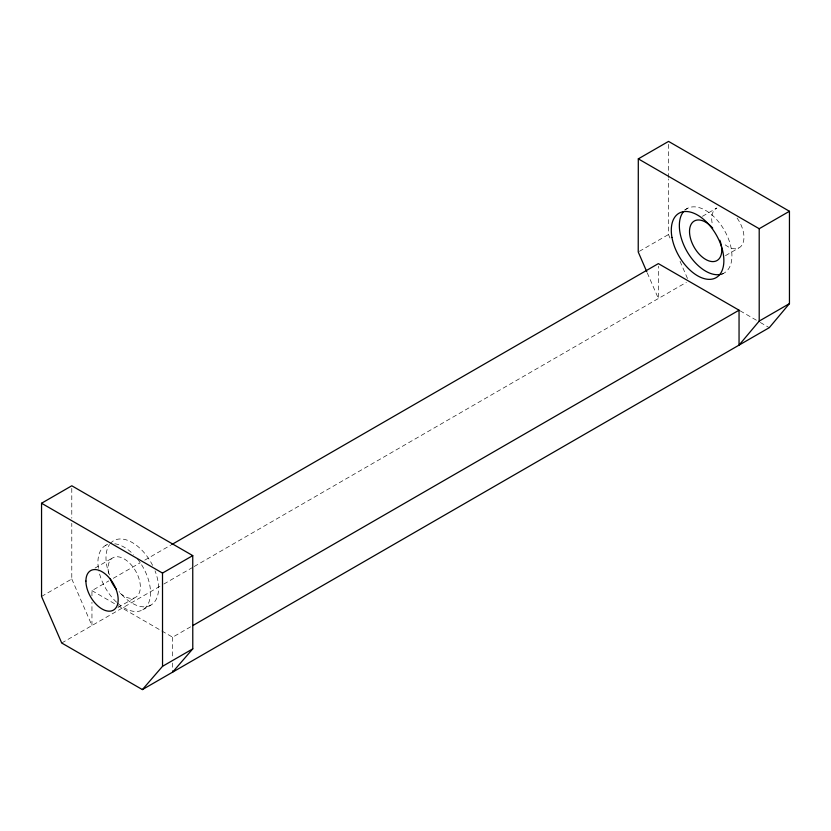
<?xml version="1.0" encoding="UTF-8"?>
<svg xmlns="http://www.w3.org/2000/svg" width="831" height="831" viewBox="0 0 831 831"><rect width="100%" height="100%" fill="white"/><g stroke="black" fill="none" stroke-linecap="round" stroke-linejoin="round"><path stroke-width="0.62" stroke-dasharray="4.16 3.12" d="M669.983 238.03L668.467 234.539L668.519 178.914M668.519 177.626L668.55 142.703M684.713 209.952L687.736 208.207M105.62 545.365L107.635 544.201M639.351 251.326L668.467 234.539M41.55 596.45L71.788 578.989L71.788 523.333M702.424 216.32L716.841 208.01A22.811 13.171 60 0 0 712.115 223.082M95.066 568.051L112.808 557.809M91.95 595.806L91.95 590.633L108.809 580.9M113.296 578.303L140.273 562.732M144.771 560.136L170.615 545.209M725.494 255.636L738.811 247.96M117.877 607.554L135.619 597.312M61.712 643.007L162.751 584.671M163.873 584.027L193.093 567.158M194.215 566.503L686.364 282.363M721.526 274.521L723.552 273.357M142.807 609.767L150.868 605.113A37.187 21.471 60 0 0 155.054 570.876M117.722 605.508L172.63 637.211L190.611 626.834M740.151 310.836L759.202 321.836M760.323 322.48L769.288 327.663M91.95 590.633L116.6 604.864M71.788 578.989L91.95 625.546L91.95 602.267M680.049 261.298L687.601 278.749M647.287 272.921L658.37 298.526L658.36 266.2M172.63 637.211L172.63 657.903M172.63 663.076L172.63 672.134M71.788 488.379L71.788 518.149M108.632 573.39A22.811 13.171 60 0 1 123.372 558.484A22.811 13.171 60 0 1 140.148 589.667A22.811 13.171 60 0 1 118.438 591.61M737.087 218.086A22.811 13.171 60 0 1 742.312 244.532A22.811 13.171 60 0 1 723.095 243.057M150.868 605.113A37.187 21.471 60 0 1 119.134 591.61M109.505 574.938A37.187 21.471 60 0 1 109.505 544.575M110.222 543.64A37.187 21.471 60 0 1 152.603 565.371M684.941 210.108A37.187 21.471 60 0 1 724.414 230.353A37.187 21.471 60 0 1 721.443 274.178M137.364 558.858A37.187 21.471 60 0 1 148.51 603.213A37.187 21.471 60 0 1 117.41 602.963M116.589 602.215A37.187 21.471 60 0 1 98.816 570.762M98.38 568.3A37.187 21.471 60 0 1 107.666 544.419M114.792 543.775A37.187 21.471 60 0 1 133.469 554.495"/><path stroke-width="1.25" d="M172.63 672.134L192.782 648.845L192.75 555.617L71.788 485.782L41.55 503.243L41.55 596.45L61.712 643.007L142.392 689.595L769.288 327.663L789.45 303.627L789.45 211.271L668.55 141.405L638.301 158.856L638.229 251.97L646.788 271.758M789.45 303.627L759.212 321.078L739.05 345.114L739.05 310.192L658.36 263.614L171.737 544.565M142.392 689.595L162.544 666.306L192.782 648.845M638.301 158.856L759.202 228.722L789.45 211.271M41.55 503.243L162.502 573.078L192.75 555.617M192.854 625.535L739.05 310.192M162.502 573.078L162.544 666.306M759.202 228.722L759.212 321.078M116.153 589.034A22.811 13.171 60 0 1 110.253 578.812M719.885 240.284A22.811 13.171 60 0 1 708.417 260.737A22.811 13.171 60 0 1 689.678 228.951A22.811 13.171 60 0 1 712.728 228.141M721.443 274.178A37.187 21.471 60 0 1 687.86 252.884A37.187 21.471 60 0 1 683.362 211.801M85.915 581.056A22.811 13.171 60 0 0 110.108 611.149A22.811 13.171 60 0 0 110.108 578.895A22.811 13.171 60 0 0 85.915 581.056M671.957 237.437A37.187 21.471 60 0 0 715.481 278.001A37.187 21.471 60 0 0 705.29 220.859A37.187 21.471 60 0 0 671.957 237.437"/></g></svg>
